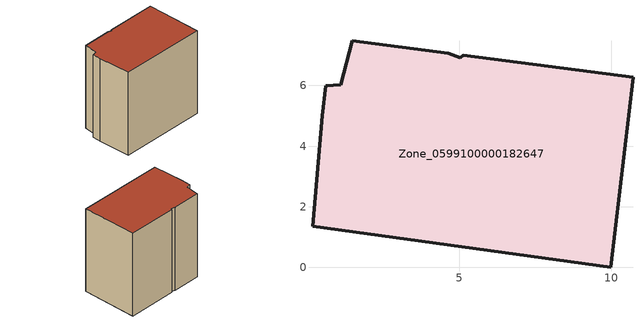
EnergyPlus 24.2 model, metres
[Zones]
Zone_0599100000182647
 floor ground (C_G): 0.15,1.36 0.47,5.01 0.6,6 1.08,6.02 1.46,7.48 4.62,7.07 5.03,6.92 5.12,7 10.72,6.27 9.99,0 z0
 wall outside (C_F): 4.62,7.07 1.46,7.48 1.08,6.02 0.6,6 0.47,5.01 0.15,1.36 9.99,0 10.72,6.27 5.12,7 5.03,6.92 4.62,7.07 z0:10.08
 roof outside (C_R): 0.47,5.01 0.15,1.36 9.99,0 10.72,6.27 5.12,7 5.03,6.92 4.62,7.07 1.46,7.48 1.08,6.02 0.6,6 z10.08
[BUILDING]
Pand.0599100000182647: North Axis=0; Terrain=City; Loads Convergence Tolerance Value=0.04; Temperature Convergence Tolerance Value=0.4; Solar Distribution=FullExterior; Maximum Number of Warmup Days=25; Minimum Number of Warmup Days=1
[Site:Location]
Rotterdam.The.Hague.AP_ZH_NLD Design_Conditions: Latitude=51.96; Longitude=4.45; Time Zone=1; Elevation=-4.5
[SITE:GROUNDTEMPERATURE:BUILDINGSURFACE]
18, 18, 18, 18, 18, 18, 18, 18, 18, 18, 18, 18
[MATERIAL] Thermal Absorptance=0.9; Solar Absorptance=0.7; Visible Absorptance=0.7
Name | Roughness | Thickness | Conductivity | Density | Specific Heat
G.D.1965 | MediumSmooth | 0.15 | 1 | 540 | 1210
F.D.1965 | Rough | 0.3 | 0.857143 | 1920 | 840
R.D.1965 | MediumRough | 0.2 | 0.08 | 1500 | 1000
[CONSTRUCTION]
C_G: G.D.1965
C_F: F.D.1965
C_R: R.D.1965
[ZONE]
Zone_0599100000182647: Type=1; Multiplier=1; Ceiling Height=Autocalculate; Volume=Autocalculate; Floor Area=autocalculate; Part of Total Floor Area=Yes
[ZONEINFILTRATION:DESIGNFLOWRATE]
Infil_Zone_0599100000182647: Zone or ZoneList or Space or SpaceList=Zone_0599100000182647; Schedule=AlwaysOn; Design Flow Rate Calculation Method=Flow/Area; Flow Rate per Floor Area=0.0042; Constant Term Coefficient=1; Temperature Term Coefficient=0; Velocity Term Coefficient=0; Velocity Squared Term Coefficient=0
[HVACTEMPLATE:ZONE:IDEALLOADSAIRSYSTEM]
Zone_0599100000182647: Maximum Heating Supply Air Temperature=50; Minimum Cooling Supply Air Temperature=13; Maximum Heating Supply Air Humidity Ratio=0.0156; Minimum Cooling Supply Air Humidity Ratio=0.0077; Heating Limit=NoLimit; Cooling Limit=NoLimit; Dehumidification Control Type=ConstantSensibleHeatRatio; Cooling Sensible Heat Ratio=0.7; Dehumidification Setpoint=60; Humidification Control Type=None; Humidification Setpoint=30; Outdoor Air Method=None; Outdoor Air Flow Rate per Person=0.00944; Outdoor Air Flow Rate per Zone Floor Area=0; Outdoor Air Flow Rate per Zone=0; Demand Controlled Ventilation Type=None; Outdoor Air Economizer Type=NoEconomizer; Heat Recovery Type=None; Sensible Heat Recovery Effectiveness=0.7; Latent Heat Recovery Effectiveness=0.65
[ZONECONTROL:THERMOSTAT]
ThermostatControl_Zone_0599100000182647: Zone or ZoneList=Zone_0599100000182647; Control Type Schedule=DualSetpointControlType; Control 1=Thermostat_Zone_0599100000182647; Temperature Difference Between Cutout And Setpoint=0
[THERMOSTATSETPOINT:DUALSETPOINT]
Thermostat_Zone_0599100000182647: Heating Setpoint Temperature Schedule=HeatingSetpoint_Zone_0599100000182647; Cooling Setpoint Temperature Schedule=CoolingSetpoint_Zone_0599100000182647
[SCHEDULE:COMPACT]
HeatingSetpoint_Zone_0599100000182647: Through: 12/31, For: AllDays, Until: 24:00, 21
CoolingSetpoint_Zone_0599100000182647: Through: 12/31, For: AllDays, Until: 24:00, 24
DualSetpointControlType: Through: 12/31, For: AllDays, Until: 24:00, 4
AlwaysOn: Through: 12/31, For: AllDays, Until: 24:00, 1
